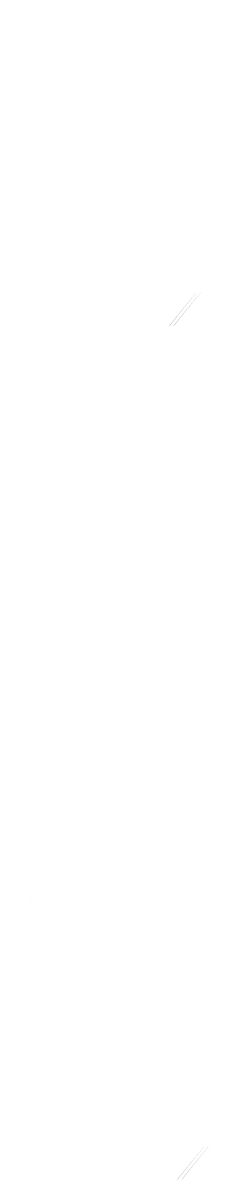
# Model space of a CAD drawing. Extents: x -23785941 to 8798891, y -8418521 to 21897894.
# Drawn here: x -9385441 to -8350348, y 15531083 to 21897548 of the extents above; entities that cross this region are included whole.
import ezdxf

# ---------------------------------------------------------------- set-up
doc = ezdxf.new("R2010")
doc.units = 0
doc.header["$MEASUREMENT"] = 0
doc.linetypes.add('DASHED', pattern=[0.75, 0.5, -0.25])
doc.layers.get('0').update_dxf_attribs({"linetype": 'CONTINUOUS'})

# ---------------------------------------------------------------- blocks, each defined once
blk = doc.blocks.new('A$C3D774E76')
at = {"linetype": 'DASHED'}
h = blk.add_hatch(color=3, dxfattribs=at)
h.paths.add_polyline_path([(-62770, 66737), (-62297, 66574)])
h.paths.add_polyline_path([(-62770, 66737), (-62772, 66732)])
edge = h.paths.add_edge_path()
edge.add_arc((-62305, 66582), 10, 251.0279, 304.158)
edge.add_arc((-62298, 66572), 2.5, 251.0279, 484.158)
edge.add_line((-62299, 66570), (-62772, 66732))
edge.add_line((-62308, 66573), (-62772, 66732))
h = blk.add_hatch(color=3, dxfattribs=at)
h.paths.add_polyline_path([(-62770, 66737), (-62297, 66574)])
h.paths.add_polyline_path([(-62770, 66737), (-62772, 66732)])
edge = h.paths.add_edge_path()
edge.add_arc((-62305, 66582), 10, 251.0279, 304.158)
edge.add_arc((-62298, 66572), 2.5, 251.0279, 484.158)
edge.add_line((-62299, 66570), (-62772, 66732))
edge.add_line((-62308, 66573), (-62772, 66732))
h = blk.add_hatch(color=256, dxfattribs=at)
h.paths.add_polyline_path([(-59102, 61233), (-59115, 61214)], flags=16)
h.paths.add_polyline_path([(-59102, 61233), (-59115, 61214)], flags=0)
edge = h.paths.add_edge_path()
edge.add_line((-58155, 61385), (-59115, 61214))
edge.add_line((-58158, 61398), (-58155, 61385))
edge.add_line((-59100, 61221), (-58155, 61385))
edge.add_line((-59208, 61215), (-58158, 61398))
h = blk.add_hatch(color=3, dxfattribs=at)
h.paths.add_polyline_path([(-45536, 58705), (-45063, 58542)])
h.paths.add_polyline_path([(-45536, 58705), (-45538, 58700)])
edge = h.paths.add_edge_path()
edge.add_arc((-45071, 58550), 10, 251.0279, 304.158)
edge.add_arc((-45064, 58540), 2.5, 251.0279, 484.158)
edge.add_line((-45064, 58537), (-45538, 58700))
edge.add_line((-45074, 58540), (-45538, 58700))
h = blk.add_hatch(color=3, dxfattribs=at)
h.paths.add_polyline_path([(-45536, 58705), (-45063, 58542)])
h.paths.add_polyline_path([(-45536, 58705), (-45538, 58700)])
edge = h.paths.add_edge_path()
edge.add_arc((-45071, 58550), 10, 251.0279, 304.158)
edge.add_arc((-45064, 58540), 2.5, 251.0279, 484.158)
edge.add_line((-45064, 58537), (-45538, 58700))
edge.add_line((-45074, 58540), (-45538, 58700))
h = blk.add_hatch(color=256, dxfattribs=at)
h.paths.add_polyline_path([(-41868, 53201), (-41881, 53182)], flags=16)
h.paths.add_polyline_path([(-41868, 53201), (-41881, 53182)], flags=0)
edge = h.paths.add_edge_path()
edge.add_line((-40921, 53353), (-41881, 53182))
edge.add_line((-40923, 53365), (-40921, 53353))
edge.add_line((-41866, 53188), (-40921, 53353))
edge.add_line((-41973, 53182), (-40923, 53365))

msp = doc.modelspace()

# ---------------------------------------------------------------- block references
at = {"linetype": 'Continuous', "xscale": 240.4782668173248, "yscale": -275.6364145158877, "zscale": 240.4782668173248, "rotation": 242.429606072689}
for p in [(-52668, 1427), (-27732, 2762)]:
    msp.add_blockref('A$C3D774E76', p, dxfattribs=at)

doc.saveas('drawing.dxf')
